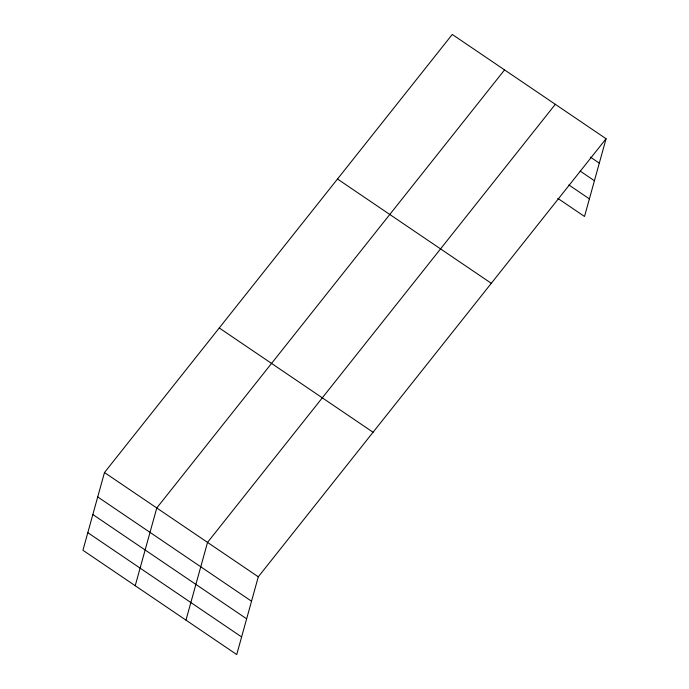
<?xml version="1.0" encoding="UTF-8"?>
<svg xmlns="http://www.w3.org/2000/svg" width="689" height="689" viewBox="0 0 689 689"><rect width="100%" height="100%" fill="white"/><g stroke="black" fill="none" stroke-linecap="round" stroke-linejoin="round"><path stroke-width="1.03" d="M104.487 472.525L82.93 550.27L236.732 654.55L258.297 576.814L606.07 138.73L452.268 34.45L104.487 472.525L258.297 576.814M135.225 585.719L156.782 507.982L504.555 69.908M185.978 620.134L207.535 542.398L555.317 104.323M606.07 138.73L584.513 216.475L557.797 198.363M590.395 157.101L599.301 163.138M580.172 171.079L594.418 180.733M568.916 184.988L589.388 198.871M337.498 179.019L491.3 283.3M219.257 327.964L373.059 432.244M97.726 496.933L251.528 601.213M92.843 514.528L246.645 618.817M87.813 532.666L241.615 636.946"/></g></svg>
